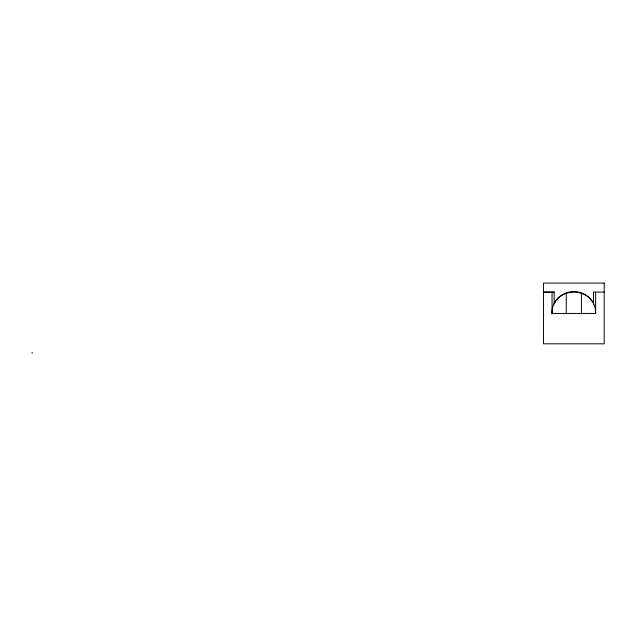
<?xml version="1.0" encoding="UTF-8"?>
<svg xmlns="http://www.w3.org/2000/svg" width="636" height="636" viewBox="0 0 636 636"><rect width="100%" height="100%" fill="white"/><g stroke="black" fill="none" stroke-linecap="round" stroke-linejoin="round"><path stroke-width="0.95" d="M551.976 314.112C550.8 285.318 596.075 284.626 595.63 313.445L552.04 313.445L552.04 292.194L554.155 292.059L554.155 304.207M543.47 292.059L554.155 292.059M604.2 292.059L593.452 292.059L593.452 304.207M543.47 292.194L552.04 292.194M31.8 352.869L32.754 352.916M595.63 292.059L595.63 313.445M581.423 293.14L581.423 313.969M566.247 293.085L566.247 313.914M554.576 303.094A21.87 21.87 0 0 1 592.434 301.941M604.2 283.084L543.47 283.084L543.47 343.814L604.2 343.814L604.2 283.084"/></g></svg>
